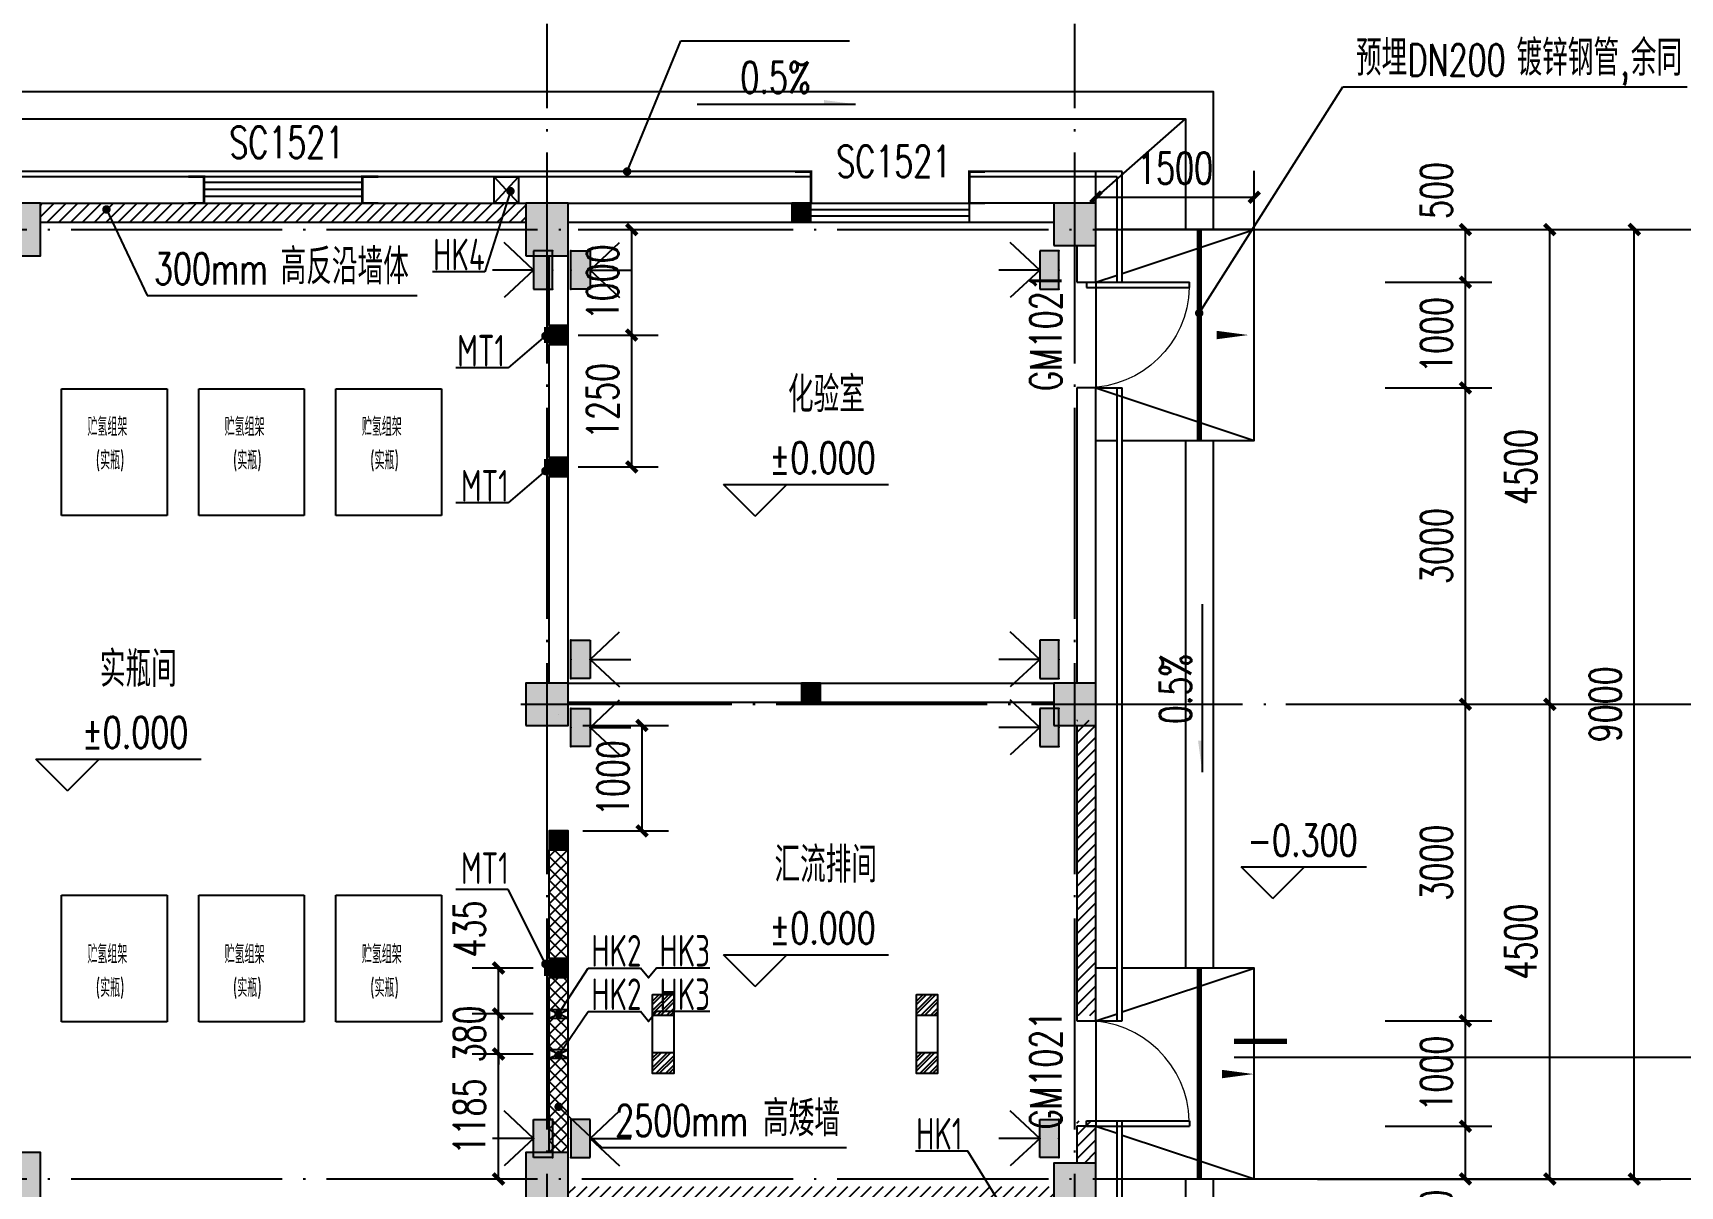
# Model space of a CAD drawing. Extents: x 170390 to 475615, y -37034 to 38097.
# Drawn here: x 317145 to 332750, y 6337 to 17268 of the extents above; entities that cross this region are included whole.
import ezdxf

# ---------------------------------------------------------------- set-up
doc = ezdxf.new("R2010")
doc.units = 0
doc.header["$LTSCALE"] = 1000
doc.header["$MEASUREMENT"] = 0
doc.linetypes.add('DASH', pattern=[0.35, 0.25, -0.1])
doc.linetypes.add('DOTE', pattern=[2.42, 2, -0.2, 0.02, -0.2])
doc.layers.get('0').update_dxf_attribs({"color": 8})
doc.layers.get('Defpoints').update_dxf_attribs({"color": 8})
for name, color, linetype in [('-人员定位', 6, 'Continuous'), ('3T_WOOD', 8, 'Continuous'), ('AXIS', 8, 'Continuous'), ('COLUMN', 8, 'Continuous'), ('DIM_ELEV', 8, 'Continuous'), ('DIM_IDEN', 8, 'Continuous'), ('DIM_LEAD', 8, 'Continuous'), ('DIM_SYMB', 8, 'Continuous'), ('DOTE', 8, 'DOTE'), ('PUB_DIM', 8, 'Continuous'), ('PUB_HATCH', 8, 'Continuous'), ('PUB_TEXT', 8, 'Continuous'), ('WALL', 8, 'Continuous'), ('WINDOW', 8, 'Continuous'), ('WINDOW_TEXT', 8, 'Continuous'), ('坡道', 8, 'Continuous'), ('虚线', 8, 'DASH'), ('设备外形', 8, 'Continuous'), ('轻质板', 8, 'Continuous')]:
    doc.layers.add(name, color=color, linetype=linetype)
doc.styles.add('_TCH_DIM', font='SIMPLEX', dxfattribs={"bigfont": 'GBCBIG'})
doc.styles.add('_TCH_DIM_T3', font='SIMPLEX', dxfattribs={"width": 0.705882, "bigfont": 'GBCBIG'})
doc.styles.add('_TCH_WINDOW', font='SIMPLEX', dxfattribs={"bigfont": 'GBCBIG'})
doc.styles.get("Standard").update_dxf_attribs({"font": 'GBENOR', "bigfont": 'GBCBIG'})
doc.styles.add('TSSD_Rein', font='Tssdeng.shx', dxfattribs={"width": 0.7, "bigfont": 'tssdchn.shx'})
doc.dimstyles.new('_TCH_ARCH&&100', dxfattribs={"dimtxt": 297.5, "dimasz": 100, "dimexe": 250, "dimexo": 300, "dimgap": 126.25, "dimtad": 1, "dimdec": 0, "dimzin": 0, "dimdsep": 46, "dimtxsty": '_TCH_DIM_T3', "dimblk": 'ARCHTICK', "dimcen": 0.09, "dimclrt": 7, "dimazin": 2, "dimtfac": 1, "dimtdec": 0, "dimtix": 1, "dimtmove": 2, "dimatfit": 3, "dimldrblk": 'ARCHTICK', "dimfxl": 0, "dimtolj": 1, "dimtzin": 0, "dimarcsym": 0})

# ---------------------------------------------------------------- blocks, each defined once
blk = doc.blocks.new('_ArchTick')
at = {"color": 0, "linetype": 'ByBlock', "const_width": 0.4}
blk.add_lwpolyline([(-0.5, -0.5), (0.5, 0.5)], dxfattribs=at)
blk = doc.blocks.new('*D24')
at = {"layer": 'Defpoints', "color": 0, "transparency": 16777216}
for p in [(322053, 10704), (322915, 10704), (322053, 9704)]:
    blk.add_point(p, dxfattribs=at)
at = {"layer": 'PUB_DIM', "color": 0, "lineweight": -2, "transparency": 16777216}
for p, q in [((322353, 10704), (323165, 10704)), ((322915, 9704), (322915, 10704)), ((322353, 9704), (323165, 9704))]:
    blk.add_line(p, q, dxfattribs=at)
at = {"layer": 'PUB_DIM', "color": 0, "lineweight": -2, "transparency": 16777216, "xscale": 100, "yscale": 100, "zscale": 100}
for p, rotation in [((322915, 10704), 90), ((322915, 9704), 270)]:
    blk.add_blockref('_ArchTick', p, dxfattribs=dict(at, rotation=rotation))
at = {"layer": 'PUB_DIM', "color": 7, "transparency": 16777216, "insert": (322640, 10204), "char_height": 297.5, "attachment_point": 5, "rotation": 90, "style": '_TCH_DIM_T3'}
blk.add_mtext('\\A1;1000', dxfattribs=at)
blk = doc.blocks.new('*D25')
at = {"layer": 'Defpoints', "color": 0, "transparency": 16777216}
for p in [(322010, 15404), (322817, 15404), (322010, 14404)]:
    blk.add_point(p, dxfattribs=at)
at = {"layer": 'PUB_DIM', "color": 0, "lineweight": -2, "transparency": 16777216}
for p, q in [((322310, 15404), (323067, 15404)), ((322817, 14404), (322817, 15404)), ((322310, 14404), (323067, 14404))]:
    blk.add_line(p, q, dxfattribs=at)
at = {"layer": 'PUB_DIM', "color": 0, "lineweight": -2, "transparency": 16777216, "xscale": 100, "yscale": 100, "zscale": 100}
for p, rotation in [((322817, 15404), 90), ((322817, 14404), 270)]:
    blk.add_blockref('_ArchTick', p, dxfattribs=dict(at, rotation=rotation))
at = {"layer": 'PUB_DIM', "color": 7, "transparency": 16777216, "insert": (322542, 14904), "char_height": 297.5, "attachment_point": 5, "rotation": 90, "style": '_TCH_DIM_T3'}
blk.add_mtext('\\A1;1000', dxfattribs=at)
blk = doc.blocks.new('*D26')
at = {"layer": 'Defpoints', "color": 0, "transparency": 16777216}
for p in [(322010, 14404), (322817, 14404), (322010, 13154)]:
    blk.add_point(p, dxfattribs=at)
at = {"layer": 'PUB_DIM', "color": 0, "lineweight": -2, "transparency": 16777216}
for p, q in [((322310, 14404), (323067, 14404)), ((322817, 13154), (322817, 14404)), ((322310, 13154), (323067, 13154))]:
    blk.add_line(p, q, dxfattribs=at)
at = {"layer": 'PUB_DIM', "color": 0, "lineweight": -2, "transparency": 16777216, "xscale": 100, "yscale": 100, "zscale": 100}
for p, rotation in [((322817, 14404), 90), ((322817, 13154), 270)]:
    blk.add_blockref('_ArchTick', p, dxfattribs=dict(at, rotation=rotation))
at = {"layer": 'PUB_DIM', "color": 7, "transparency": 16777216, "insert": (322542, 13779), "char_height": 297.5, "attachment_point": 5, "rotation": 90, "style": '_TCH_DIM_T3'}
blk.add_mtext('\\A1;1250', dxfattribs=at)
blk = doc.blocks.new('*D27')
at = {"layer": 'Defpoints', "color": 0, "transparency": 16777216}
for p in [(321555, 8404), (322183, 8404), (322183, 7969)]:
    blk.add_point(p, dxfattribs=at)
at = {"layer": 'PUB_DIM', "color": 0, "lineweight": -2, "transparency": 16777216}
for p, q in [((321883, 8404), (321305, 8404)), ((321555, 7969), (321555, 8404)), ((321883, 7969), (321305, 7969))]:
    blk.add_line(p, q, dxfattribs=at)
at = {"layer": 'PUB_DIM', "color": 0, "lineweight": -2, "transparency": 16777216, "xscale": 100, "yscale": 100, "zscale": 100}
for p, rotation in [((321555, 8404), 90), ((321555, 7969), 270)]:
    blk.add_blockref('_ArchTick', p, dxfattribs=dict(at, rotation=rotation))
at = {"layer": 'PUB_DIM', "color": 7, "transparency": 16777216, "insert": (321280, 8774), "char_height": 297.5, "attachment_point": 5, "rotation": 90, "style": '_TCH_DIM_T3'}
blk.add_mtext('\\A1;435', dxfattribs=at)
blk = doc.blocks.new('*D28')
at = {"layer": 'Defpoints', "color": 0, "transparency": 16777216}
for p in [(321555, 7969), (322183, 7969), (322183, 7589)]:
    blk.add_point(p, dxfattribs=at)
at = {"layer": 'PUB_DIM', "color": 0, "lineweight": -2, "transparency": 16777216}
for p, q in [((321883, 7969), (321305, 7969)), ((321555, 7969), (321555, 8069)), ((321555, 7589), (321555, 7969)), ((321883, 7589), (321305, 7589)), ((321555, 7589), (321555, 7489))]:
    blk.add_line(p, q, dxfattribs=at)
at = {"layer": 'PUB_DIM', "color": 0, "lineweight": -2, "transparency": 16777216, "xscale": 100, "yscale": 100, "zscale": 100}
for p, rotation in [((321555, 7969), 270), ((321555, 7589), 90)]:
    blk.add_blockref('_ArchTick', p, dxfattribs=dict(at, rotation=rotation))
at = {"layer": 'PUB_DIM', "color": 7, "transparency": 16777216, "insert": (321280, 7779), "char_height": 297.5, "attachment_point": 5, "rotation": 90, "style": '_TCH_DIM_T3'}
blk.add_mtext('\\A1;380', dxfattribs=at)
blk = doc.blocks.new('*D29')
at = {"layer": 'Defpoints', "color": 0, "transparency": 16777216}
for p in [(321555, 7589), (322183, 7589), (322183, 6404)]:
    blk.add_point(p, dxfattribs=at)
at = {"layer": 'PUB_DIM', "color": 0, "lineweight": -2, "transparency": 16777216}
for p, q in [((321883, 7589), (321305, 7589)), ((321555, 6404), (321555, 7589)), ((321883, 6404), (321305, 6404))]:
    blk.add_line(p, q, dxfattribs=at)
at = {"layer": 'PUB_DIM', "color": 0, "lineweight": -2, "transparency": 16777216, "xscale": 100, "yscale": 100, "zscale": 100}
for p, rotation in [((321555, 7589), 90), ((321555, 6404), 270)]:
    blk.add_blockref('_ArchTick', p, dxfattribs=dict(at, rotation=rotation))
at = {"layer": 'PUB_DIM', "color": 7, "transparency": 16777216, "insert": (321280, 6997), "char_height": 297.5, "attachment_point": 5, "rotation": 90, "style": '_TCH_DIM_T3'}
blk.add_mtext('\\A1;1185', dxfattribs=at)
blk = doc.blocks.new('*D74')
at = {"layer": 'Defpoints', "color": 0, "transparency": 16777216}
for p in [(328716, 15711), (327216, 14967), (328716, 14967)]:
    blk.add_point(p, dxfattribs=at)
at = {"layer": 'PUB_DIM', "color": 0, "lineweight": -2, "transparency": 16777216}
for p, q in [((327216, 15267), (327216, 15961)), ((328716, 15267), (328716, 15961)), ((327216, 15711), (328716, 15711))]:
    blk.add_line(p, q, dxfattribs=at)
at = {"layer": 'PUB_DIM', "color": 0, "lineweight": -2, "transparency": 16777216, "xscale": 100, "yscale": 100, "zscale": 100, "rotation": 180}
blk.add_blockref('_ArchTick', (327216, 15711), dxfattribs=at)
at = {"layer": 'PUB_DIM', "color": 0, "lineweight": -2, "transparency": 16777216, "xscale": 100, "yscale": 100, "zscale": 100}
blk.add_blockref('_ArchTick', (328716, 15711), dxfattribs=at)
at = {"layer": 'PUB_DIM', "color": 7, "transparency": 16777216, "insert": (327966, 15986), "char_height": 297.5, "attachment_point": 5, "style": '_TCH_DIM_T3'}
blk.add_mtext('\\A1;1500', dxfattribs=at)
blk = doc.blocks.new('*D177')
at = {"layer": 'Defpoints', "color": 0, "transparency": 16777216}
for p in [(329656, 6904), (330716, 6904), (329656, 6404)]:
    blk.add_point(p, dxfattribs=at)
at = {"layer": 'PUB_DIM', "color": 0, "lineweight": -2, "transparency": 16777216}
for p, q in [((329956, 6904), (330966, 6904)), ((330716, 6404), (330716, 6904)), ((329956, 6404), (330966, 6404))]:
    blk.add_line(p, q, dxfattribs=at)
at = {"layer": 'PUB_DIM', "color": 0, "lineweight": -2, "transparency": 16777216, "xscale": 100, "yscale": 100, "zscale": 100}
for p, rotation in [((330716, 6904), 90), ((330716, 6404), 270)]:
    blk.add_blockref('_ArchTick', p, dxfattribs=dict(at, rotation=rotation))
at = {"layer": 'PUB_DIM', "color": 7, "transparency": 16777216, "insert": (330441, 6034), "char_height": 297.5, "attachment_point": 5, "rotation": 90, "style": '_TCH_DIM_T3'}
blk.add_mtext('\\A1;500', dxfattribs=at)
blk = doc.blocks.new('*D178')
at = {"layer": 'Defpoints', "color": 0, "transparency": 16777216}
for p in [(329656, 7904), (330716, 7904), (329656, 6904)]:
    blk.add_point(p, dxfattribs=at)
at = {"layer": 'PUB_DIM', "color": 0, "lineweight": -2, "transparency": 16777216}
for p, q in [((329956, 7904), (330966, 7904)), ((330716, 6904), (330716, 7904)), ((329956, 6904), (330966, 6904))]:
    blk.add_line(p, q, dxfattribs=at)
at = {"layer": 'PUB_DIM', "color": 0, "lineweight": -2, "transparency": 16777216, "xscale": 100, "yscale": 100, "zscale": 100}
for p, rotation in [((330716, 7904), 90), ((330716, 6904), 270)]:
    blk.add_blockref('_ArchTick', p, dxfattribs=dict(at, rotation=rotation))
at = {"layer": 'PUB_DIM', "color": 7, "transparency": 16777216, "insert": (330441, 7404), "char_height": 297.5, "attachment_point": 5, "rotation": 90, "style": '_TCH_DIM_T3'}
blk.add_mtext('\\A1;1000', dxfattribs=at)
blk = doc.blocks.new('*D179')
at = {"layer": 'Defpoints', "color": 0, "transparency": 16777216}
for p in [(329656, 10904), (330716, 10904), (329656, 7904)]:
    blk.add_point(p, dxfattribs=at)
at = {"layer": 'PUB_DIM', "color": 0, "lineweight": -2, "transparency": 16777216}
for p, q in [((329956, 10904), (330966, 10904)), ((330716, 7904), (330716, 10904)), ((329956, 7904), (330966, 7904))]:
    blk.add_line(p, q, dxfattribs=at)
at = {"layer": 'PUB_DIM', "color": 0, "lineweight": -2, "transparency": 16777216, "xscale": 100, "yscale": 100, "zscale": 100}
for p, rotation in [((330716, 10904), 90), ((330716, 7904), 270)]:
    blk.add_blockref('_ArchTick', p, dxfattribs=dict(at, rotation=rotation))
at = {"layer": 'PUB_DIM', "color": 7, "transparency": 16777216, "insert": (330441, 9404), "char_height": 297.5, "attachment_point": 5, "rotation": 90, "style": '_TCH_DIM_T3'}
blk.add_mtext('\\A1;3000', dxfattribs=at)
blk = doc.blocks.new('*D180')
at = {"layer": 'Defpoints', "color": 0, "transparency": 16777216}
for p in [(329656, 13904), (330716, 13904), (329656, 10904)]:
    blk.add_point(p, dxfattribs=at)
at = {"layer": 'PUB_DIM', "color": 0, "lineweight": -2, "transparency": 16777216}
for p, q in [((329956, 13904), (330966, 13904)), ((330716, 10904), (330716, 13904)), ((329956, 10904), (330966, 10904))]:
    blk.add_line(p, q, dxfattribs=at)
at = {"layer": 'PUB_DIM', "color": 0, "lineweight": -2, "transparency": 16777216, "xscale": 100, "yscale": 100, "zscale": 100}
for p, rotation in [((330716, 13904), 90), ((330716, 10904), 270)]:
    blk.add_blockref('_ArchTick', p, dxfattribs=dict(at, rotation=rotation))
at = {"layer": 'PUB_DIM', "color": 7, "transparency": 16777216, "insert": (330441, 12404), "char_height": 297.5, "attachment_point": 5, "rotation": 90, "style": '_TCH_DIM_T3'}
blk.add_mtext('\\A1;3000', dxfattribs=at)
blk = doc.blocks.new('*D181')
at = {"layer": 'Defpoints', "color": 0, "transparency": 16777216}
for p in [(329656, 14904), (330716, 14904), (329656, 13904)]:
    blk.add_point(p, dxfattribs=at)
at = {"layer": 'PUB_DIM', "color": 0, "lineweight": -2, "transparency": 16777216}
for p, q in [((329956, 14904), (330966, 14904)), ((330716, 13904), (330716, 14904)), ((329956, 13904), (330966, 13904))]:
    blk.add_line(p, q, dxfattribs=at)
at = {"layer": 'PUB_DIM', "color": 0, "lineweight": -2, "transparency": 16777216, "xscale": 100, "yscale": 100, "zscale": 100}
for p, rotation in [((330716, 14904), 90), ((330716, 13904), 270)]:
    blk.add_blockref('_ArchTick', p, dxfattribs=dict(at, rotation=rotation))
at = {"layer": 'PUB_DIM', "color": 7, "transparency": 16777216, "insert": (330441, 14404), "char_height": 297.5, "attachment_point": 5, "rotation": 90, "style": '_TCH_DIM_T3'}
blk.add_mtext('\\A1;1000', dxfattribs=at)
blk = doc.blocks.new('*D182')
at = {"layer": 'Defpoints', "color": 0, "transparency": 16777216}
for p in [(329656, 15404), (330716, 15404), (329656, 14904)]:
    blk.add_point(p, dxfattribs=at)
at = {"layer": 'PUB_DIM', "color": 0, "lineweight": -2, "transparency": 16777216}
for p, q in [((329956, 15404), (330966, 15404)), ((330716, 14904), (330716, 15404)), ((329956, 14904), (330966, 14904))]:
    blk.add_line(p, q, dxfattribs=at)
at = {"layer": 'PUB_DIM', "color": 0, "lineweight": -2, "transparency": 16777216, "xscale": 100, "yscale": 100, "zscale": 100}
for p, rotation in [((330716, 15404), 90), ((330716, 14904), 270)]:
    blk.add_blockref('_ArchTick', p, dxfattribs=dict(at, rotation=rotation))
at = {"layer": 'PUB_DIM', "color": 7, "transparency": 16777216, "insert": (330441, 15774), "char_height": 297.5, "attachment_point": 5, "rotation": 90, "style": '_TCH_DIM_T3'}
blk.add_mtext('\\A1;500', dxfattribs=at)
blk = doc.blocks.new('*D200')
at = {"layer": 'AXIS', "color": 0, "lineweight": -2, "transparency": 16777216}
for p, q in [((329316, 10904), (331766, 10904)), ((331516, 6404), (331516, 10904)), ((329316, 6404), (331766, 6404))]:
    blk.add_line(p, q, dxfattribs=at)
at = {"layer": 'Defpoints', "color": 0, "transparency": 16777216}
for p in [(329016, 10904), (331516, 10904), (329016, 6404)]:
    blk.add_point(p, dxfattribs=at)
at = {"layer": 'AXIS', "color": 0, "lineweight": -2, "transparency": 16777216, "xscale": 100, "yscale": 100, "zscale": 100}
for p, rotation in [((331516, 10904), 90), ((331516, 6404), 270)]:
    blk.add_blockref('_ArchTick', p, dxfattribs=dict(at, rotation=rotation))
at = {"layer": 'AXIS', "color": 7, "transparency": 16777216, "insert": (331241, 8654), "char_height": 297.5, "attachment_point": 5, "rotation": 90, "style": '_TCH_DIM_T3'}
blk.add_mtext('\\A1;4500', dxfattribs=at)
blk = doc.blocks.new('*D201')
at = {"layer": 'AXIS', "color": 0, "lineweight": -2, "transparency": 16777216}
for p, q in [((329316, 15404), (331766, 15404)), ((331516, 10904), (331516, 15404)), ((329316, 10904), (331766, 10904))]:
    blk.add_line(p, q, dxfattribs=at)
at = {"layer": 'Defpoints', "color": 0, "transparency": 16777216}
for p in [(329016, 15404), (331516, 15404), (329016, 10904)]:
    blk.add_point(p, dxfattribs=at)
at = {"layer": 'AXIS', "color": 0, "lineweight": -2, "transparency": 16777216, "xscale": 100, "yscale": 100, "zscale": 100}
for p, rotation in [((331516, 15404), 90), ((331516, 10904), 270)]:
    blk.add_blockref('_ArchTick', p, dxfattribs=dict(at, rotation=rotation))
at = {"layer": 'AXIS', "color": 7, "transparency": 16777216, "insert": (331241, 13154), "char_height": 297.5, "attachment_point": 5, "rotation": 90, "style": '_TCH_DIM_T3'}
blk.add_mtext('\\A1;4500', dxfattribs=at)
blk = doc.blocks.new('*D202')
at = {"layer": 'AXIS', "color": 0, "lineweight": -2, "transparency": 16777216}
for p, q in [((329316, 15404), (332566, 15404)), ((332316, 6404), (332316, 15404)), ((329316, 6404), (332566, 6404))]:
    blk.add_line(p, q, dxfattribs=at)
at = {"layer": 'Defpoints', "color": 0, "transparency": 16777216}
for p in [(329016, 15404), (332316, 15404), (329016, 6404)]:
    blk.add_point(p, dxfattribs=at)
at = {"layer": 'AXIS', "color": 0, "lineweight": -2, "transparency": 16777216, "xscale": 100, "yscale": 100, "zscale": 100}
for p, rotation in [((332316, 15404), 90), ((332316, 6404), 270)]:
    blk.add_blockref('_ArchTick', p, dxfattribs=dict(at, rotation=rotation))
at = {"layer": 'AXIS', "color": 7, "transparency": 16777216, "insert": (332041, 10904), "char_height": 297.5, "attachment_point": 5, "rotation": 90, "style": '_TCH_DIM_T3'}
blk.add_mtext('\\A1;9000', dxfattribs=at)
blk = doc.blocks.new('_FZH')
blk.add_lwpolyline([(-0.5, -0.5), (0.5, -0.5), (0.5, 0.5), (-0.5, 0.5)], close=True)
at = {"layer": 'PUB_HATCH'}
blk.add_solid([(-0.5, -0.5), (0.5, -0.5), (-0.5, 0.5), (0.5, 0.5)], dxfattribs=at)
blk = doc.blocks.new('$DorLib2D$00000001')
for p, q in [((0.45, 0.975), (0.5, 0.975)), ((0.45, 0), (0.45, 0.975)), ((0.5, 0), (0.5, 0.975)), ((0.5, 0), (0.45, 0))]:
    blk.add_line(p, q)
at = {"lineweight": 13}
blk.add_arc((0.475, 0), 0.975, 91.4693, 180, dxfattribs=at)
blk = doc.blocks.new('定位基站')
at = {"layer": '-人员定位', "ltscale": 0.01}
h = blk.add_hatch(color=256, dxfattribs=at)
h.dxf.hatch_style = 1
h.paths.add_polyline_path([(406524, 477798), (406524, 477617), (406162, 477617), (406162, 477798)])
at = {"layer": '-人员定位', "color": 6}
for p, q in [((406343, 477798), (406343, 478186)), ((406343, 477798), (406082, 478077)), ((406343, 477798), (406604, 478077)), ((406343, 477995), (406343, 477995)), ((406162, 477798), (406524, 477798)), ((406162, 477617), (406162, 477798)), ((406524, 477798), (406524, 477617)), ((406524, 477617), (406162, 477617))]:
    blk.add_line(p, q, dxfattribs=at)
for p in [(406343, 477798), (406162, 477617), (406343, 477617), (406524, 477617)]:
    blk.add_point(p, dxfattribs=at)

msp = doc.modelspace()

# ---------------------------------------------------------------- hatches: boundary and pattern name
at = {"layer": 'DIM_SYMB'}
for points in [[(324937.9, 16592.2), (324637.9, 16592.2), (324637.9, 16632.2)], [(328223, 10260.1), (328223, 10560.1), (328183, 10560.1)]]:
    msp.add_hatch(color=256, dxfattribs=at).paths.add_polyline_path(points)
at = {"layer": 'WALL'}
h = msp.add_hatch(dxfattribs=at)
h.set_pattern_fill('ANSI31', color=251, scale=50, style=0)
h.set_pattern_definition([(45, (317215.54, 15524.36), (-56.1266, 56.1266), [])])
h.paths.add_polyline_path([(317215.5, 15654.4), (317215.5, 15474.4), (317897.8, 15474.4), (317849.4, 15576.8, -1), (317832.4, 15613, -1), (317849.4, 15576.8), (317897.8, 15474.4), (321815.5, 15474.4), (321815.5, 15654.4)])
h = msp.add_hatch(dxfattribs=at)
h.set_pattern_fill('ANSI31', color=251, scale=50, style=0)
h.set_pattern_definition([(45, (322215.54, 6154.36), (-56.1266, 56.1266), [])])
h.paths.add_polyline_path([(326815.5, 6334.4), (322215.5, 6334.4), (322215.5, 6154.4), (326815.5, 6154.4)])
h.paths.add_polyline_path([(327035.5, 7954.4), (327215.5, 7954.4), (327215.5, 10754.4), (327035.5, 10754.4)])
h.paths.add_polyline_path([(327215.5, 6954.4), (327035.5, 6954.4), (327035.5, 6554.4), (327215.5, 6554.4)])
h = msp.add_hatch(dxfattribs=at)
h.set_pattern_fill('ANSI37', color=245, scale=50, style=0)
h.set_pattern_definition([(45, (322035.54, 6654.36), (-56.1266, 56.1266), []), (135, (322035.54, 6654.36), (-56.1266, -56.1266), [])])
h.paths.add_polyline_path([(322215.5, 7004.7), (322139.7, 7075.9, -1), (322110.5, 7103.3, -1), (322139.7, 7075.9), (322215.5, 7004.7), (322215.5, 7549.4), (322035.5, 7549.4), (322035.5, 6654.4), (322215.5, 6654.4)])
h.paths.add_polyline_path([(322035.5, 7629.4), (322159.3, 7629.4), (322215.5, 7712.5), (322215.5, 7929.4), (322035.5, 7929.4)])
h.paths.add_polyline_path([(322035.5, 8009.4), (322150.4, 8009.4), (322215.5, 8110.5), (322215.5, 8314.4), (322035.5, 8314.4)])
h.paths.add_polyline_path([(322215.5, 9524.4), (322035.5, 9524.4), (322035.5, 8494.4), (322215.5, 8494.4)])
at = {"layer": '设备外形', "linetype": 'Continuous'}
h = msp.add_hatch(dxfattribs=at)
h.set_pattern_fill('STEEL', color=256, scale=20, style=0)
h.set_pattern_definition([(45, (247963.67, -28915.916), (-44.90128, 44.90128), []), (45, (247963.67, -28884.166), (-44.90128, 44.90128), [])])
h.paths.add_polyline_path([(323015.5, 8154.4), (323015.5, 7954.4), (323215.5, 7954.4), (323215.5, 8154.4)])
h.paths.add_polyline_path([(323215.5, 7604.4), (323015.5, 7604.4), (323015.5, 7404.4), (323215.5, 7404.4)])
h = msp.add_hatch(dxfattribs=at)
h.set_pattern_fill('STEEL', color=256, scale=20, style=0)
h.set_pattern_definition([(45, (250463.67, -28915.916), (-44.90128, 44.90128), []), (45, (250463.67, -28884.166), (-44.90128, 44.90128), [])])
h.paths.add_polyline_path([(325515.5, 8154.4), (325515.5, 7954.4), (325715.5, 7954.4), (325715.5, 8154.4)])
h.paths.add_polyline_path([(325715.5, 7604.4), (325515.5, 7604.4), (325515.5, 7404.4), (325715.5, 7404.4)])

# ---------------------------------------------------------------- linework, layer by layer
at = {"color": 6}
for p, q in [((321515.5, 15654.4), (321745.5, 15904.4)), ((321745.5, 15654.4), (321515.5, 15904.4)), ((322035.5, 7929.4), (322215.5, 8009.4)), ((322215.5, 7929.4), (322035.5, 8009.4)), ((322035.5, 7549.4), (322215.5, 7629.4)), ((322215.5, 7549.4), (322035.5, 7629.4))]:
    msp.add_line(p, q, dxfattribs=at)
for points in [[(321745.5, 15654.4), (321515.5, 15654.4), (321515.5, 15904.4), (321745.5, 15904.4), (321745.5, 15654.4)], [(322035.5, 8009.4), (322035.5, 7929.4), (322215.5, 7929.4), (322215.5, 8009.4), (322035.5, 8009.4)], [(322035.5, 7629.4), (322035.5, 7549.4), (322215.5, 7549.4), (322215.5, 7629.4), (322035.5, 7629.4)]]:
    msp.add_lwpolyline(points, dxfattribs=at)
at = {"color": 6, "const_width": 50}
for points in [[(322010.5, 14329.4), (322010.5, 14479.4)], [(322010.5, 13079.4), (322010.5, 13229.4)], [(322010.5, 8329.4), (322010.5, 8479.4)]]:
    msp.add_lwpolyline(points, dxfattribs=at)
at = {"layer": '3T_WOOD'}
msp.add_line((327215.5, 15704.4), (328065.5, 16454.4), dxfattribs=at)
for points in [[(301255.5, 5304.4), (301255.5, 16714.4), (328325.5, 16714.4), (328325.5, 15404.4)], [(328065.5, 6404.4), (328065.5, 5304.4), (301515.5, 5304.4), (301515.5, 16454.4), (328065.5, 16454.4), (328065.5, 15404.4)], [(328065.5, 13404.4), (328065.5, 8404.4)], [(328325.5, 13404.4), (328325.5, 8404.4)], [(328325.5, 6404.4), (328325.5, 5304.4)]]:
    msp.add_lwpolyline(points, dxfattribs=at)
at = {"layer": 'AXIS'}
for p, q in [((329015.5, 15404.4), (333015.5, 15404.4)), ((329015.5, 10904.4), (333015.5, 10904.4)), ((329015.5, 6404.4), (333015.5, 6404.4))]:
    msp.add_line(p, q, dxfattribs=at)
at = {"layer": 'DIM_ELEV'}
for p, q in [((323986.6, 12687.1), (323686.6, 12987.1)), ((323686.6, 12987.1), (325251.6, 12987.1)), ((323986.6, 12687.1), (324286.6, 12987.1)), ((317473.5, 10084.1), (317173.5, 10384.1)), ((317173.5, 10384.1), (318738.5, 10384.1)), ((317473.5, 10084.1), (317773.5, 10384.1)), ((328890.8, 9061.9), (328590.8, 9361.9)), ((328590.8, 9361.9), (329780.5, 9361.9)), ((328890.8, 9061.9), (329190.8, 9361.9)), ((323986.6, 8229.7), (323686.6, 8529.7)), ((323686.6, 8529.7), (325251.6, 8529.7)), ((323986.6, 8229.7), (324286.6, 8529.7))]:
    msp.add_line(p, q, dxfattribs=at)
at = {"layer": 'DIM_IDEN'}
msp.add_line((328524.2, 7558.3), (333040.8, 7558.3), dxfattribs=at)
at = {"layer": 'DIM_IDEN', "const_width": 50}
msp.add_lwpolyline([(328524.2, 7708.3), (329024.2, 7708.3)], dxfattribs=at)
at = {"layer": 'DIM_LEAD'}
for p, q in [((322774.1, 15954.4), (323282.1, 17192.8)), ((323282.1, 17192.8), (324879.5, 17192.8)), ((328194.1, 14612.4), (329555.3, 16757.6)), ((329555.3, 16757.6), (332816.3, 16757.6)), ((321668.7, 15768.8), (321425.7, 15004)), ((317840.9, 15594.9), (318225.8, 14779.3)), ((321425.7, 15004), (320929.2, 15004)), ((318225.8, 14779.3), (320783.6, 14779.3)), ((321999.7, 14395.8), (321646.3, 14094.9)), ((321646.3, 14094.9), (321149.8, 14094.9)), ((321999.7, 13115.6), (321646.3, 12814.7)), ((321646.3, 12814.7), (321149.8, 12814.7)), ((321646.3, 9149.3), (321149.8, 9149.3)), ((321999.7, 8443.1), (321646.3, 9149.3)), ((322124.5, 7969.1), (322404.7, 8404)), ((322404.7, 8404), (322901.2, 8404)), ((322124.5, 7577.9), (322404.7, 7992.3)), ((322404.7, 7992.3), (322901.2, 7992.3)), ((322125.1, 7089.6), (322535.6, 6704.1)), ((322535.6, 6704.1), (324851.3, 6704.1)), ((326001.3, 6669.3), (325504.8, 6669.3)), ((326352.5, 6097.9), (326001.3, 6669.3))]:
    msp.add_line(p, q, dxfattribs=at)
at = {"layer": 'DIM_LEAD', "const_width": 40}
for points in [[(322766.5, 15935.9, 1), (322781.7, 15972.9, 1)], [(321674.7, 15787.9, 1), (321662.6, 15749.8, 1)], [(317832.4, 15613, 1), (317849.4, 15576.8, 1)], [(328183.4, 14595.5, 1), (328204.9, 14629.3, 1)], [(322014.9, 14408.7, 1), (321984.5, 14382.8, 1)], [(322014.9, 13128.5, 1), (321984.5, 13102.6, 1)], [(322008.6, 8425.2, 1), (321990.7, 8461, 1)], [(322113.6, 7952.3, 1), (322135.3, 7986, 1)], [(322113.3, 7561.3, 1), (322135.7, 7594.4, 1)], [(322110.5, 7103.3, 1), (322139.7, 7075.9, 1)]]:
    msp.add_lwpolyline(points, format="xyb", close=True, dxfattribs=at)
at = {"layer": 'DIM_LEAD'}
for points in [[(323558, 8404), (323053.8, 8404), (322977.5, 8310.4), (322901.2, 8404)], [(323558, 7992.3), (323053.8, 7992.3), (322977.5, 7898.6), (322901.2, 7992.3)]]:
    msp.add_lwpolyline(points, dxfattribs=at)
at = {"layer": 'DIM_SYMB'}
for points in [[(323436.3, 16592.2), (324937.9, 16592.2)], [(328223, 11851.8), (328223, 10260.1)]]:
    msp.add_lwpolyline(points, dxfattribs=at)
for points in [[(327838.8, 14404.5, 0, 0, 0), (328659, 14404.5, 0, 80, 0), (328359, 14404.5, 0, 0, 0)], [(327888.8, 7399.2, 0, 0, 0), (328709, 7399.2, 0, 80, 0), (328409, 7399.2, 0, 0, 0)]]:
    msp.add_lwpolyline(points, format="xyseb", dxfattribs=at)
at = {"layer": 'DOTE'}
for p, q in [((322015.5, 4454.4), (322015.5, 17354.4)), ((327015.5, 4454.4), (327015.5, 17354.4)), ((300565.5, 15404.4), (329015.5, 15404.4)), ((321765.5, 10904.4), (329015.5, 10904.4)), ((300565.5, 6404.4), (329015.5, 6404.4))]:
    msp.add_line(p, q, dxfattribs=at)
at = {"layer": 'WALL'}
for p, q in [((318765.5, 15654.4), (318765.5, 15854.4)), ((320265.5, 15654.4), (320265.5, 15854.4)), ((317215.5, 15654.4), (321815.5, 15654.4)), ((322215.5, 15654.4), (324335.5, 15654.4)), ((326815.5, 15654.4), (326015.5, 15654.4)), ((326015.5, 15654.4), (326015.5, 15474.4)), ((317215.5, 15474.4), (321815.5, 15474.4)), ((322215.5, 15474.4), (324335.5, 15474.4)), ((326015.5, 15474.4), (326815.5, 15474.4)), ((322035.5, 14494.4), (322035.5, 15154.4)), ((322215.5, 14494.4), (322215.5, 15154.4)), ((327035.5, 15254.4), (327035.5, 14904.4)), ((327215.5, 14904.4), (327215.5, 15254.4)), ((327035.5, 14904.4), (327215.5, 14904.4)), ((327215.5, 14904.4), (327215.5, 13904.4)), ((322035.5, 13244.4), (322035.5, 14314.4)), ((322215.5, 13244.4), (322215.5, 14314.4)), ((327215.5, 13904.4), (327035.5, 13904.4)), ((327035.5, 13904.4), (327035.5, 11104.4)), ((327215.5, 11104.4), (327215.5, 13904.4)), ((322035.5, 11104.4), (322035.5, 13064.4)), ((322215.5, 11104.4), (322215.5, 13064.4)), ((322215.5, 11104.4), (324425.5, 11104.4)), ((324605.5, 11104.4), (326815.5, 11104.4)), ((322215.5, 10924.4), (324425.5, 10924.4)), ((324605.5, 10924.4), (326815.5, 10924.4)), ((322125.5, 10904.4), (322125.5, 10904.4)), ((322125.5, 10804.4), (322125.5, 10804.4)), ((322125.5, 10704.4), (322125.5, 10704.4)), ((327035.5, 10704.4), (327035.5, 7904.4)), ((327215.5, 7904.4), (327215.5, 10704.4)), ((322035.5, 8494.4), (322035.5, 9524.4)), ((322215.5, 8494.4), (322215.5, 9524.4)), ((322035.5, 6654.4), (322035.5, 8314.4)), ((322215.5, 6654.4), (322215.5, 8314.4)), ((327035.5, 7904.4), (327215.5, 7904.4)), ((327215.5, 7904.4), (327215.5, 6904.4)), ((327215.5, 6904.4), (327035.5, 6904.4)), ((327035.5, 6904.4), (327035.5, 6554.4)), ((327215.5, 6554.4), (327215.5, 6904.4))]:
    msp.add_line(p, q, dxfattribs=at)
at = {"layer": 'WALL', "const_width": 25}
for points in [[(324365.5, 15954.4), (324515.5, 15954.4), (324515.5, 15654.4), (324365.5, 15654.4)], [(326165.5, 15954.4), (326015.5, 15954.4), (326015.5, 15654.4), (326165.5, 15654.4)], [(318615.5, 15904.4), (318765.5, 15904.4), (318765.5, 15654.4), (318615.5, 15654.4)], [(320415.5, 15904.4), (320265.5, 15904.4), (320265.5, 15654.4), (320415.5, 15654.4)]]:
    msp.add_lwpolyline(points, dxfattribs=at)
at = {"layer": 'WINDOW'}
for p, q in [((318765.5, 15854.4), (320265.5, 15854.4)), ((318765.5, 15787.7), (320265.5, 15787.7)), ((318765.5, 15721), (320265.5, 15721)), ((318765.5, 15654.4), (320265.5, 15654.4)), ((324515.5, 15654.4), (326015.5, 15654.4)), ((324515.5, 15594.4), (326015.5, 15594.4)), ((324515.5, 15534.4), (326015.5, 15534.4)), ((324515.5, 15474.4), (326015.5, 15474.4))]:
    msp.add_line(p, q, dxfattribs=at)
at = {"layer": '坡道', "color": 4}
for p, q in [((327465.5, 14987.7), (328715.5, 15404.4)), ((327215.5, 14904.4), (327415.5, 14971)), ((327215.5, 13904.4), (328715.5, 13404.4)), ((327465.5, 7987.7), (328715.5, 8404.4)), ((327215.5, 7904.4), (327415.5, 7971)), ((327215.5, 6904.4), (327415.5, 6837.7)), ((327465.5, 6821), (328715.5, 6404.4))]:
    msp.add_line(p, q, dxfattribs=at)
for points in [[(327415.5, 15404.4), (327215.5, 15404.4)], [(327465.5, 13404.4), (328715.5, 13404.4), (328715.5, 15404.4), (327465.5, 15404.4)], [(327215.5, 13404.4), (327415.5, 13404.4)], [(327415.5, 8404.4), (327215.5, 8404.4)], [(327465.5, 6404.4), (328715.5, 6404.4), (328715.5, 8404.4), (327465.5, 8404.4)], [(327215.5, 6404.4), (327415.5, 6404.4)]]:
    msp.add_lwpolyline(points, dxfattribs=at)
at = {"layer": '虚线', "color": 2, "const_width": 50}
for points in [[(328194.1, 13404.4), (328194.1, 15404.4)], [(328194.1, 6404.4), (328194.1, 8404.4)]]:
    msp.add_lwpolyline(points, dxfattribs=at)
at = {"layer": '设备外形', "linetype": 'Continuous'}
for p, q in [((317415.5, 12694.4), (317415.5, 13894.4)), ((317415.5, 13894.4), (318415.5, 13894.4)), ((318415.5, 13894.4), (318415.5, 12694.4)), ((318715.5, 12694.4), (318715.5, 13894.4)), ((318715.5, 13894.4), (319715.5, 13894.4)), ((319715.5, 13894.4), (319715.5, 12694.4)), ((320015.5, 12694.4), (320015.5, 13894.4)), ((320015.5, 13894.4), (321015.5, 13894.4)), ((321015.5, 13894.4), (321015.5, 12694.4)), ((318415.5, 12694.4), (317415.5, 12694.4)), ((319715.5, 12694.4), (318715.5, 12694.4)), ((321015.5, 12694.4), (320015.5, 12694.4)), ((317415.5, 9094.4), (318415.5, 9094.4)), ((317415.5, 7894.4), (317415.5, 9094.4)), ((318415.5, 9094.4), (318415.5, 7894.4)), ((318715.5, 9094.4), (319715.5, 9094.4)), ((318715.5, 7894.4), (318715.5, 9094.4)), ((319715.5, 9094.4), (319715.5, 7894.4)), ((320015.5, 9094.4), (321015.5, 9094.4)), ((320015.5, 7894.4), (320015.5, 9094.4)), ((321015.5, 9094.4), (321015.5, 7894.4)), ((318415.5, 7894.4), (317415.5, 7894.4)), ((319715.5, 7894.4), (318715.5, 7894.4)), ((321015.5, 7894.4), (320015.5, 7894.4))]:
    msp.add_line(p, q, dxfattribs=at)
for points in [[(323015.5, 8154.4), (323215.5, 8154.4), (323215.5, 7404.4), (323015.5, 7404.4)], [(323015.5, 8154.4), (323215.5, 8154.4), (323215.5, 7954.4), (323015.5, 7954.4)], [(325515.5, 8154.4), (325715.5, 8154.4), (325715.5, 7404.4), (325515.5, 7404.4)], [(325515.5, 8154.4), (325715.5, 8154.4), (325715.5, 7954.4), (325515.5, 7954.4)], [(323015.5, 7604.4), (323215.5, 7604.4), (323215.5, 7404.4), (323015.5, 7404.4)], [(325515.5, 7604.4), (325715.5, 7604.4), (325715.5, 7404.4), (325515.5, 7404.4)]]:
    msp.add_lwpolyline(points, close=True, dxfattribs=at)
at = {"layer": '轻质板'}
for p, q in [((324515.5, 15954.4), (306565.5, 15954.4)), ((327465.5, 15954.4), (326015.5, 15954.4)), ((327465.5, 14904.4), (327465.5, 15954.4)), ((324515.5, 15904.4), (306615.5, 15904.4)), ((327415.5, 15904.4), (326015.5, 15904.4)), ((327415.5, 14904.4), (327415.5, 15904.4)), ((327215.5, 13904.4), (327465.5, 13904.4)), ((327215.5, 7904.4), (327465.5, 7904.4)), ((327415.5, 5954.4), (327415.5, 6954.4)), ((327465.5, 5904.4), (327465.5, 6954.4))]:
    msp.add_line(p, q, dxfattribs=at)
for points in [[(327415.5, 13204.4), (327415.5, 13904.4)], [(327465.5, 13204.4), (327465.5, 13904.4)], [(327415.5, 7904.4), (327415.5, 13404.4)], [(327465.5, 7904.4), (327465.5, 13404.4)]]:
    msp.add_lwpolyline(points, dxfattribs=at)

# ---------------------------------------------------------------- block references
at = {"layer": '-人员定位', "xscale": -1}
for p, rotation in [((799685.1, 421363.1), 90), ((804480.5, 421363.1), 90), ((804480.5, 417673), 90), ((804480.5, 417027.8), 90), ((-155375.4, -399554.4), 270)]:
    msp.add_blockref('定位基站', p, dxfattribs=dict(at, rotation=rotation))
at = {"layer": '-人员定位'}
for p, rotation in [((-155375.4, 421363.1), 270), ((-155375.4, 417673), 270), ((-155375.4, 417027.8), 270), ((799685.1, -399554.4), 90.00000000000001), ((804480.5, -399554.4), 90.00000000000001)]:
    msp.add_blockref('定位基站', p, dxfattribs=dict(at, rotation=rotation))
at = {"layer": 'COLUMN'}
for p, xscale, yscale, zscale in [((317015.5, 15404.4), 400, 500, 500), ((322015.5, 15404.4), 400, 500, 500), ((324425.5, 15564.4), 180, 180, 180), ((327015.5, 15454.4), 400, 400, 400), ((322125.5, 14404.4), 180, 180, 180), ((322125.5, 13154.4), 180, 180, 180), ((322015.5, 10904.4), 400, 400, 400), ((324515.5, 11014.4), 180, 180, 180), ((327015.5, 10904.4), 400, 400, 400), ((322125.5, 9614.4), 180, 180, 180), ((322125.5, 8404.4), 180, 180, 180), ((317015.5, 6404.4), 400, 500, 500), ((322015.5, 6404.4), 400, 500, 500), ((327015.5, 6354.4), 400, 400, 400)]:
    msp.add_blockref('_FZH', p, dxfattribs=dict(at, xscale=xscale, yscale=yscale, zscale=zscale))
at = {"layer": 'WINDOW'}
ref = msp.add_blockref('$DorLib2D$00000001', (327125.5, 14404.4), dxfattribs=dict(at, xscale=-1000, yscale=1000, zscale=-1000, rotation=270))
ref.add_attrib('A', 'GM1021', (326889.3, 13874.4), dxfattribs={"layer": 'WINDOW_TEXT', "height": 297.5, "rotation": 90, "style": '_TCH_WINDOW', "width": 0.705882})
ref = msp.add_blockref('$DorLib2D$00000001', (327125.5, 7404.4), dxfattribs=dict(at, xscale=1000, yscale=1000, zscale=1000, rotation=270))
ref.add_attrib('A', 'GM1021', (326889.3, 6874.4), dxfattribs={"layer": 'WINDOW_TEXT', "height": 297.5, "rotation": 90, "style": '_TCH_WINDOW', "width": 0.705882})

# ---------------------------------------------------------------- texts
at = {"layer": 'DIM_ELEV', "color": 7, "style": '_TCH_DIM', "width": 0.705882}
for s, p in [('%%P0.000', (324121.6, 13092.1)), ('%%P0.000', (317608.5, 10489.1)), ('-0.300', (328650.5, 9466.9)), ('%%P0.000', (324121.6, 8634.7))]:
    msp.add_text(s, height=297.5, dxfattribs=at).set_placement(p)
at = {"layer": 'DIM_LEAD', "color": 7, "style": '_TCH_DIM'}
for s, p in [('预埋', (329678.6, 16862.6)), ('镀锌钢管', (331200.1, 16862.6)), ('余同', (332283.1, 16862.6)), ('高反沿墙体', (319490.8, 14884.3)), ('高矮墙', (324061.2, 6809.1))]:
    msp.add_text(s, height=337.59, dxfattribs=at).set_placement(p)
at = {"layer": 'DIM_LEAD', "color": 7, "style": '_TCH_DIM', "width": 0.705882}
for s, p in [('DN200', (330170.1, 16862.6)), (',', (332183.1, 16862.6)), ('300mm', (318290.8, 14884.3)), ('2500mm', (322661.2, 6809.1))]:
    msp.add_text(s, height=297.5, dxfattribs=at).set_placement(p)
at = {"layer": 'DIM_SYMB', "color": 7, "style": '_TCH_DIM', "width": 0.705882}
msp.add_text('0.5%%%', height=297.5, dxfattribs=at).set_placement((323847.1, 16697.2))
msp.add_text('0.5%%%', height=297.5, rotation=90, dxfattribs=at).set_placement((328118, 10715.9))
at = {"layer": 'PUB_TEXT', "color": 6, "style": 'TSSD_Rein', "width": 0.7}
for s, p in [('HK4', (320935.9, 15017.5)), ('MT1', (321163.9, 14105.6)), ('MT1', (321199.3, 12825.4)), ('MT1', (321199.3, 9201.2)), ('HK2', (322434.1, 8417.5)), ('HK3', (323080.2, 8417.5)), ('HK2', (322434.1, 8005.7)), ('HK3', (323080.2, 8005.7)), ('HK1', (325511.5, 6682.8))]:
    msp.add_text(s, height=300, dxfattribs=at).set_placement(p)
at = {"layer": 'PUB_TEXT'}
for s, p in [('化验室', (324297.6, 13671.8, 337350.9)), ('实瓶间', (317778.4, 11068.8, 337350.9)), ('汇流排间', (324169.6, 9214.4, 337350.9))]:
    msp.add_text(s, height=337.59, dxfattribs=at).set_placement(p)
at = {"layer": 'WINDOW_TEXT', "style": '_TCH_WINDOW', "width": 0.705882}
for p in [(319005.5, 16082.4), (324755.5, 15902.4)]:
    msp.add_text('SC1521', height=297.5, dxfattribs=at).set_placement(p)
at = {"layer": '设备外形', "width": 0.75}
for s, p in [('贮氢组架', (317660.9, 13447.3)), ('贮氢组架', (318960.9, 13447.3)), ('贮氢组架', (320260.9, 13447.3)), ('(实瓶)', (317739.3, 13129)), ('(实瓶)', (319039.3, 13129)), ('(实瓶)', (320339.3, 13129)), ('贮氢组架', (317660.9, 8447.3)), ('贮氢组架', (318960.9, 8447.3)), ('贮氢组架', (320260.9, 8447.3)), ('(实瓶)', (317739.3, 8129)), ('(实瓶)', (319039.3, 8129)), ('(实瓶)', (320339.3, 8129))]:
    msp.add_text(s, height=175, dxfattribs=at).set_placement(p)

# ---------------------------------------------------------------- dimensions: what is measured, and where the dimension line sits
at = {"layer": 'AXIS'}
for p1, p2, distance, picture, middle in [((329015.5, 10904.4), (329015.5, 15404.4), -2500, '*D201', (331240.5, 13154.4)), ((329015.5, 6404.4), (329015.5, 15404.4), -3300, '*D202', (332040.5, 10904.4)), ((329015.5, 6404.4), (329015.5, 10904.4), -2500, '*D200', (331240.5, 8654.4))]:
    dim = msp.add_aligned_dim(p1=p1, p2=p2, distance=distance, dimstyle='_TCH_ARCH&&100', dxfattribs=at)
    dim.commit()
    dim.dimension.update_dxf_attribs({"geometry": picture, "text_midpoint": middle})
at = {"layer": 'PUB_DIM'}
for p1, p2, distance, picture, middle in [((327215.5, 14967.4), (328715.5, 14967.4), 744.1, '*D74', (327965.5, 15986.5)), ((322010.2, 14404.4), (322010.2, 15404.4), -806.8, '*D25', (322542, 14904.4)), ((329655.5, 13904.4), (329655.5, 14904.4), -1060, '*D181', (330440.5, 14404.4)), ((322010.2, 13154.4), (322010.2, 14404.4), -806.8, '*D26', (322542, 13779.4)), ((329655.5, 10904.4), (329655.5, 13904.4), -1060, '*D180', (330440.5, 12404.4)), ((329655.5, 7904.4), (329655.5, 10904.4), -1060, '*D179', (330440.5, 9404.4)), ((322053.1, 9704.4), (322053.1, 10704.4), -862.1, '*D24', (322640.3, 10204.4)), ((322182.8, 7589.4), (322182.8, 7969.4), 627.6, '*D28', (321280.2, 7779.4)), ((329655.5, 6904.4), (329655.5, 7904.4), -1060, '*D178', (330440.5, 7404.4)), ((322182.8, 6404.4), (322182.8, 7589.4), 627.6, '*D29', (321280.2, 6996.9))]:
    dim = msp.add_aligned_dim(p1=p1, p2=p2, distance=distance, dimstyle='_TCH_ARCH&&100', dxfattribs=at)
    dim.commit()
    dim.dimension.update_dxf_attribs({"geometry": picture, "text_midpoint": middle})
for base, p1, p2, picture, middle in [((330715.5, 15404.4), (329655.5, 14904.4), (329655.5, 15404.4), '*D182', (330440.5, 15774.4)), ((321555.2, 8404.4), (322182.8, 7969.4), (322182.8, 8404.4), '*D27', (321280.2, 8774.4)), ((330715.5, 6904.4), (329655.5, 6404.4), (329655.5, 6904.4), '*D177', (330440.5, 6034.4))]:
    dim = msp.add_linear_dim(base=base, p1=p1, p2=p2, angle=90, dimstyle='_TCH_ARCH&&100', dxfattribs=at)
    dim.commit()
    dim.dimension.update_dxf_attribs({"geometry": picture, "text_midpoint": middle, "dimtype": 129})

doc.saveas('drawing.dxf')
